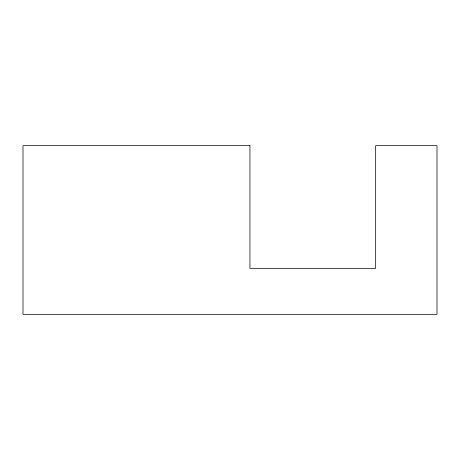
<?xml version="1.0" encoding="UTF-8"?>
<svg xmlns="http://www.w3.org/2000/svg" width="460" height="460" viewBox="0 0 460 460"><rect width="100%" height="100%" fill="white"/><g stroke="black" fill="none" stroke-linecap="round" stroke-linejoin="round"><path stroke-width="0.69" d="M249.935 145.665L23 145.665L23 314.335L437 314.335L437 145.665L375.665 145.665L375.665 268.335L249.935 268.335L249.935 145.665"/></g></svg>
